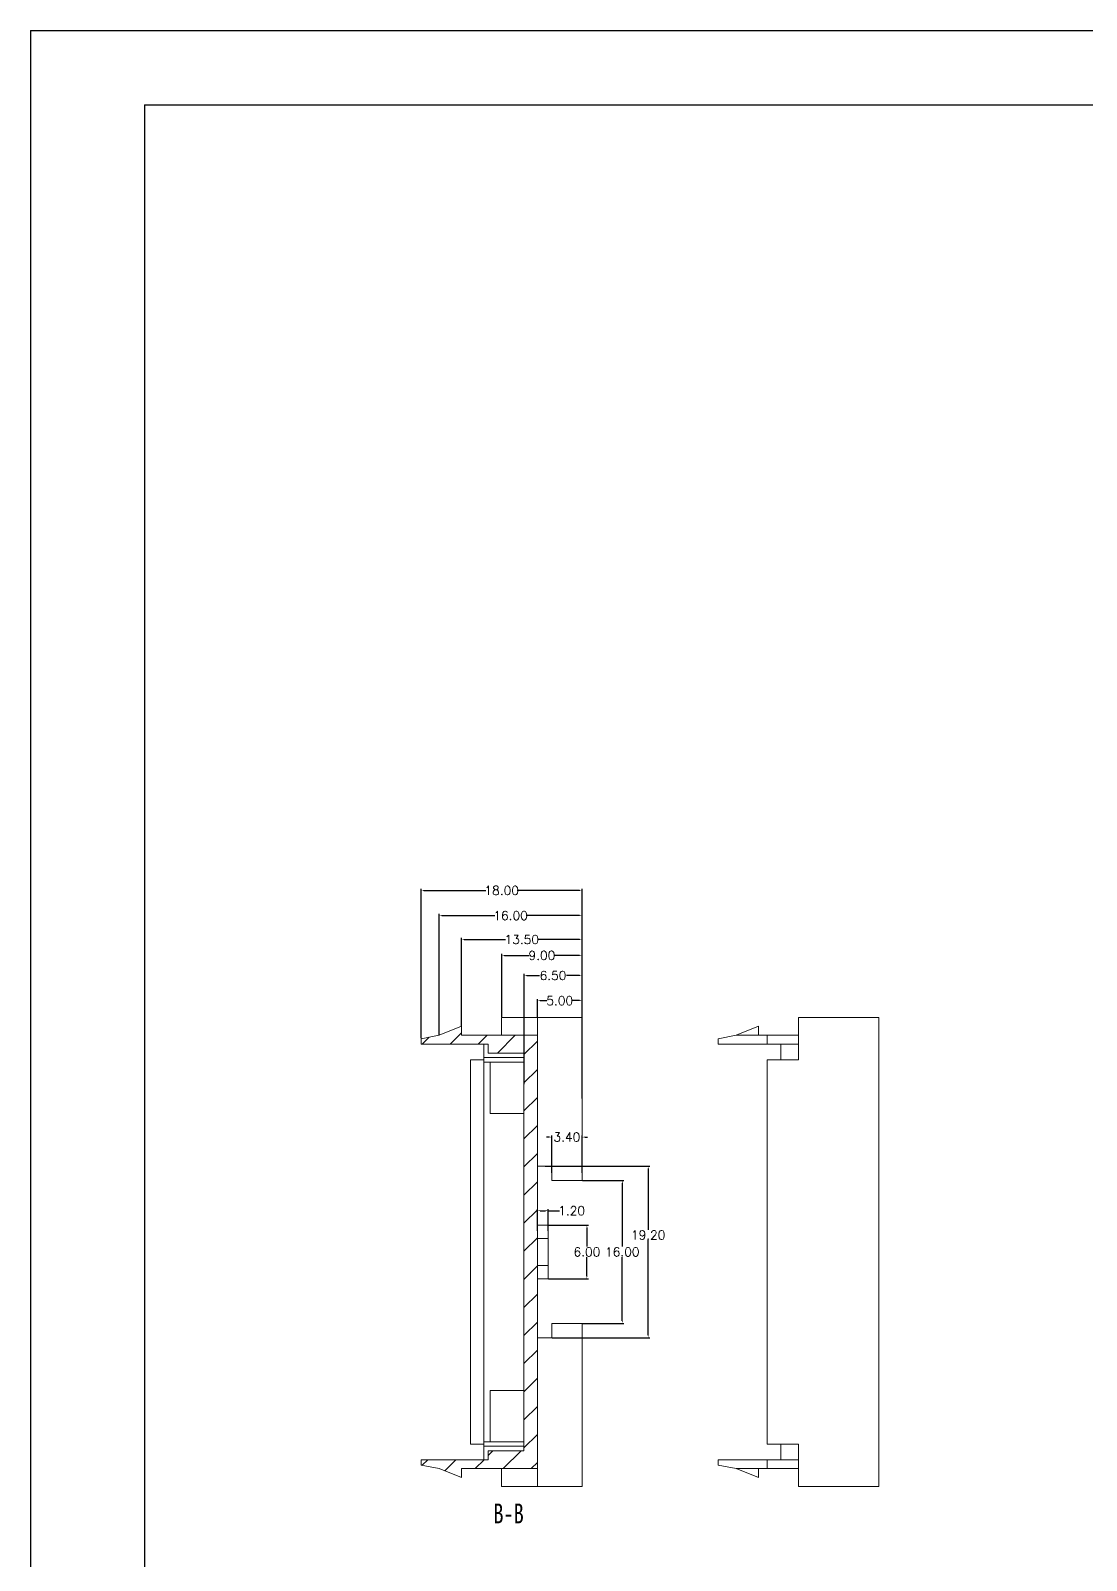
# Model space of a CAD drawing. Header units: inches. Extents: x 3379 to 5125, y 1126 to 1474.
# Drawn here: x 3928.6 to 4046.8, y 1302.8 to 1474 of the extents above; entities that cross this region are included whole.
import ezdxf

# ---------------------------------------------------------------- set-up
doc = ezdxf.new("R2010")
doc.units = ezdxf.units.IN
doc.header["$LTSCALE"] = 15
doc.styles.add('SLDTEXTSTYLE0', font='TXT', dxfattribs={"width": 0.75})
doc.styles.get("Standard").update_dxf_attribs({"font": 'txt', "bigfont": 'gbcbig.shx'})
doc.dimstyles.new('1.5', dxfattribs={"dimtxt": 1, "dimasz": 0.3, "dimexe": 0.18, "dimexo": 0.0625, "dimgap": 0.09, "dimtad": 0, "dimtih": 1, "dimtoh": 1, "dimzin": 0, "dimdsep": 46, "dimtxsty": 'Standard', "dimcen": 0, "dimadec": 0, "dimazin": 2, "dimtfac": 1, "dimtofl": 0, "dimtmove": 0, "dimatfit": 3, "dimfxl": 1, "dimtolj": 1, "dimtzin": 0, "dimarcsym": 0})

# ---------------------------------------------------------------- blocks, each defined once
blk = doc.blocks.new('*D201')
at = {"color": 0, "lineweight": -2}
for p, q in [((3985.38, 1363.65), (3985.38, 1365.64)), ((3985.68, 1365.46), (3986.45, 1365.46)), ((3990.08, 1365.46), (3989.3, 1365.46)), ((3990.38, 1363.65), (3990.38, 1365.64))]:
    blk.add_line(p, q, dxfattribs=at)
at = {"color": 0}
for points in [[(3985.68, 1365.51), (3985.68, 1365.41), (3985.38, 1365.46)], [(3990.08, 1365.51), (3990.08, 1365.41), (3990.38, 1365.46)]]:
    blk.add_solid(points, dxfattribs=at)
at = {"layer": 'Defpoints', "color": 0}
for p in [(3985.38, 1365.46), (3985.38, 1363.59), (3990.38, 1363.59)]:
    blk.add_point(p, dxfattribs=at)
at = {"color": 0, "insert": (3987.88, 1365.46), "char_height": 1, "attachment_point": 5}
blk.add_mtext('\\A1;5.00', dxfattribs=at)
blk = doc.blocks.new('*D202')
at = {"color": 0, "lineweight": -2}
for p, q in [((3981.38, 1363.65), (3981.38, 1370.7)), ((3981.68, 1370.52), (3984.45, 1370.52)), ((3990.08, 1370.52), (3987.3, 1370.52)), ((3990.38, 1361.68), (3990.38, 1370.7))]:
    blk.add_line(p, q, dxfattribs=at)
at = {"color": 0}
for points in [[(3981.68, 1370.57), (3981.68, 1370.47), (3981.38, 1370.52)], [(3990.08, 1370.57), (3990.08, 1370.47), (3990.38, 1370.52)]]:
    blk.add_solid(points, dxfattribs=at)
at = {"layer": 'Defpoints', "color": 0}
for p in [(3981.38, 1370.52), (3981.38, 1363.59), (3990.38, 1361.62)]:
    blk.add_point(p, dxfattribs=at)
at = {"color": 0, "insert": (3985.88, 1370.52), "char_height": 1, "attachment_point": 5}
blk.add_mtext('\\A1;9.00', dxfattribs=at)
blk = doc.blocks.new('*D203')
at = {"color": 0, "lineweight": -2}
for p, q in [((3976.88, 1362.65), (3976.88, 1372.48)), ((3977.18, 1372.3), (3981.79, 1372.3)), ((3990.08, 1372.3), (3985.47, 1372.3)), ((3990.38, 1360.3), (3990.38, 1372.48))]:
    blk.add_line(p, q, dxfattribs=at)
at = {"color": 0}
for points in [[(3977.18, 1372.35), (3977.18, 1372.25), (3976.88, 1372.3)], [(3990.08, 1372.35), (3990.08, 1372.25), (3990.38, 1372.3)]]:
    blk.add_solid(points, dxfattribs=at)
at = {"layer": 'Defpoints', "color": 0}
for p in [(3976.88, 1372.3), (3976.88, 1362.59), (3990.38, 1360.24)]:
    blk.add_point(p, dxfattribs=at)
at = {"color": 0, "insert": (3983.63, 1372.3), "char_height": 1, "attachment_point": 5}
blk.add_mtext('\\A1;13.50', dxfattribs=at)
blk = doc.blocks.new('*D204')
at = {"color": 0, "lineweight": -2}
for p, q in [((3974.38, 1361.65), (3974.38, 1375.16)), ((3974.68, 1374.98), (3980.62, 1374.98)), ((3990.08, 1374.98), (3984.13, 1374.98)), ((3990.38, 1359.29), (3990.38, 1375.16))]:
    blk.add_line(p, q, dxfattribs=at)
at = {"color": 0}
for points in [[(3974.68, 1375.03), (3974.68, 1374.93), (3974.38, 1374.98)], [(3990.08, 1375.03), (3990.08, 1374.93), (3990.38, 1374.98)]]:
    blk.add_solid(points, dxfattribs=at)
at = {"layer": 'Defpoints', "color": 0}
for p in [(3974.38, 1374.98), (3974.38, 1361.59), (3990.38, 1359.23)]:
    blk.add_point(p, dxfattribs=at)
at = {"color": 0, "insert": (3982.38, 1374.98), "char_height": 1, "attachment_point": 5}
blk.add_mtext('\\A1;16.00', dxfattribs=at)
blk = doc.blocks.new('*D205')
at = {"color": 0, "lineweight": -2}
for p, q in [((3972.38, 1361.25), (3972.38, 1377.97)), ((3972.68, 1377.79), (3979.62, 1377.79)), ((3990.08, 1377.79), (3983.13, 1377.79)), ((3990.38, 1357.36), (3990.38, 1377.97))]:
    blk.add_line(p, q, dxfattribs=at)
at = {"color": 0}
for points in [[(3972.68, 1377.84), (3972.68, 1377.74), (3972.38, 1377.79)], [(3990.08, 1377.84), (3990.08, 1377.74), (3990.38, 1377.79)]]:
    blk.add_solid(points, dxfattribs=at)
at = {"layer": 'Defpoints', "color": 0}
for p in [(3972.38, 1377.79), (3972.38, 1361.19), (3990.38, 1357.29)]:
    blk.add_point(p, dxfattribs=at)
at = {"color": 0, "insert": (3981.38, 1377.79), "char_height": 1, "attachment_point": 5}
blk.add_mtext('\\A1;18.00', dxfattribs=at)
blk = doc.blocks.new('*D206')
at = {"color": 0, "lineweight": -2}
for p, q in [((3983.88, 1356.1), (3983.88, 1368.45)), ((3984.18, 1368.27), (3985.62, 1368.27)), ((3990.08, 1368.27), (3988.63, 1368.27)), ((3990.38, 1354.52), (3990.38, 1368.45))]:
    blk.add_line(p, q, dxfattribs=at)
at = {"color": 0}
for points in [[(3984.18, 1368.32), (3984.18, 1368.22), (3983.88, 1368.27)], [(3990.08, 1368.32), (3990.08, 1368.22), (3990.38, 1368.27)]]:
    blk.add_solid(points, dxfattribs=at)
at = {"layer": 'Defpoints', "color": 0}
for p in [(3983.88, 1368.27), (3983.88, 1356.04), (3990.38, 1354.46)]:
    blk.add_point(p, dxfattribs=at)
at = {"color": 0, "insert": (3987.13, 1368.27), "char_height": 1, "attachment_point": 5}
blk.add_mtext('\\A1;6.50', dxfattribs=at)
blk = doc.blocks.new('*D207')
at = {"color": 0, "lineweight": -2}
for p, q in [((3985.38, 1339.7), (3985.38, 1342.13)), ((3985.68, 1341.95), (3986.28, 1341.95)), ((3986.58, 1339.7), (3986.58, 1342.13)), ((3986.58, 1341.95), (3987.87, 1341.95))]:
    blk.add_line(p, q, dxfattribs=at)
at = {"color": 0}
for points in [[(3985.68, 1342), (3985.68, 1341.9), (3985.38, 1341.95)], [(3986.28, 1342), (3986.28, 1341.9), (3986.58, 1341.95)]]:
    blk.add_solid(points, dxfattribs=at)
at = {"layer": 'Defpoints', "color": 0}
for p in [(3986.58, 1341.95), (3985.38, 1339.63), (3986.58, 1339.63)]:
    blk.add_point(p, dxfattribs=at)
at = {"color": 0, "insert": (3989.21, 1341.95), "char_height": 1, "attachment_point": 5}
blk.add_mtext('\\A1;1.20', dxfattribs=at)
blk = doc.blocks.new('*D208')
at = {"color": 0, "lineweight": -2}
for p, q in [((3990.44, 1345.34), (3995.06, 1345.34)), ((3994.88, 1345.04), (3994.88, 1337.93)), ((3994.88, 1329.64), (3994.88, 1336.75)), ((3990.44, 1329.34), (3995.06, 1329.34))]:
    blk.add_line(p, q, dxfattribs=at)
at = {"color": 0}
for points in [[(3994.83, 1345.04), (3994.93, 1345.04), (3994.88, 1345.34)], [(3994.83, 1329.64), (3994.93, 1329.64), (3994.88, 1329.34)]]:
    blk.add_solid(points, dxfattribs=at)
at = {"layer": 'Defpoints', "color": 0}
for p in [(3990.38, 1345.34), (3994.88, 1345.34), (3990.38, 1329.34)]:
    blk.add_point(p, dxfattribs=at)
at = {"color": 0, "insert": (3994.88, 1337.34), "char_height": 1, "attachment_point": 5}
blk.add_mtext('\\A1;16.00', dxfattribs=at)
blk = doc.blocks.new('*D209')
at = {"color": 0, "lineweight": -2}
for p, q in [((3986.24, 1346.94), (3997.96, 1346.94)), ((3997.78, 1346.64), (3997.78, 1339.82)), ((3997.78, 1328.04), (3997.78, 1338.64)), ((3987.04, 1327.74), (3997.96, 1327.74))]:
    blk.add_line(p, q, dxfattribs=at)
at = {"color": 0}
for points in [[(3997.73, 1346.64), (3997.83, 1346.64), (3997.78, 1346.94)], [(3997.73, 1328.04), (3997.83, 1328.04), (3997.78, 1327.74)]]:
    blk.add_solid(points, dxfattribs=at)
at = {"layer": 'Defpoints', "color": 0}
for p in [(3986.18, 1346.94), (3997.78, 1346.94), (3986.98, 1327.74)]:
    blk.add_point(p, dxfattribs=at)
at = {"color": 0, "insert": (3997.78, 1339.23), "char_height": 1, "attachment_point": 5}
blk.add_mtext('\\A1;19.20', dxfattribs=at)
blk = doc.blocks.new('*D210')
at = {"color": 0, "lineweight": -2}
for p, q in [((3986.64, 1340.34), (3991.1, 1340.34)), ((3990.92, 1340.04), (3990.92, 1337.93)), ((3990.92, 1334.64), (3990.92, 1336.75)), ((3986.64, 1334.34), (3991.1, 1334.34))]:
    blk.add_line(p, q, dxfattribs=at)
at = {"color": 0}
for points in [[(3990.87, 1340.04), (3990.97, 1340.04), (3990.92, 1340.34)], [(3990.87, 1334.64), (3990.97, 1334.64), (3990.92, 1334.34)]]:
    blk.add_solid(points, dxfattribs=at)
at = {"layer": 'Defpoints', "color": 0}
for p in [(3986.58, 1340.34), (3990.92, 1340.34), (3986.58, 1334.34)]:
    blk.add_point(p, dxfattribs=at)
at = {"color": 0, "insert": (3990.92, 1337.34), "char_height": 1, "attachment_point": 5}
blk.add_mtext('\\A1;6.00', dxfattribs=at)
blk = doc.blocks.new('*D211')
at = {"color": 0, "lineweight": -2}
for p, q in [((3986.68, 1350.19), (3986.38, 1350.19)), ((3986.98, 1346.2), (3986.98, 1350.37)), ((3990.38, 1346.2), (3990.38, 1350.37)), ((3990.68, 1350.19), (3990.98, 1350.19))]:
    blk.add_line(p, q, dxfattribs=at)
at = {"color": 0}
for points in [[(3986.68, 1350.24), (3986.68, 1350.14), (3986.98, 1350.19)], [(3990.68, 1350.24), (3990.68, 1350.14), (3990.38, 1350.19)]]:
    blk.add_solid(points, dxfattribs=at)
at = {"layer": 'Defpoints', "color": 0}
for p in [(3990.38, 1350.19), (3986.98, 1346.14), (3990.38, 1346.14)]:
    blk.add_point(p, dxfattribs=at)
at = {"color": 0, "insert": (3988.68, 1350.19), "char_height": 1, "attachment_point": 5}
blk.add_mtext('\\A1;3.40', dxfattribs=at)

msp = doc.modelspace()

# ---------------------------------------------------------------- hatches: boundary and pattern name
at = {"linetype": 'Continuous', "lineweight": 0}
h = msp.add_hatch(dxfattribs=at)
h.set_pattern_fill('ANSI31', color=4, scale=0.7, style=0)
h.set_pattern_definition([(45, (-28.3051, 0), (-1.5715448, 1.5715448), [])])
h.paths.add_polyline_path([(3985.377, 1361.585), (3976.877, 1361.585), (3976.877, 1362.585), (3974.377, 1361.585), (3972.377, 1361.185), (3972.377, 1360.585), (3979.877, 1360.585), (3979.877, 1359.585), (3983.877, 1359.585), (3983.877, 1315.085), (3979.877, 1315.085), (3979.877, 1314.085), (3972.377, 1314.085), (3972.377, 1313.485), (3974.377, 1313.085), (3976.877, 1312.085), (3976.877, 1313.085), (3985.377, 1313.085)], flags=0)

# ---------------------------------------------------------------- linework, layer by layer
for p, q in [((3928.649, 1474.021), (4421.336, 1474.021)), ((3928.649, 1474.021), (3928.649, 1125.657)), ((3941.398, 1465.727), (4413.042, 1465.727)), ((3941.398, 1465.727), (3941.398, 1133.951))]:
    msp.add_line(p, q)
at = {"color": 7, "linetype": 'Continuous', "lineweight": 15}
for p, q in [((3981.377, 1363.585), (3981.377, 1361.585)), ((3985.377, 1363.585), (3981.377, 1363.585)), ((3985.377, 1363.585), (3985.377, 1361.585)), ((3985.377, 1363.585), (3990.377, 1363.585)), ((3990.377, 1345.335), (3990.377, 1363.585)), ((4014.614, 1358.835), (4014.614, 1363.585)), ((4014.614, 1363.585), (4023.614, 1363.585)), ((4023.614, 1311.085), (4023.614, 1363.585)), ((3972.377, 1361.185), (3974.377, 1361.585)), ((3972.377, 1361.185), (3972.377, 1360.585)), ((3974.377, 1361.585), (3976.877, 1362.585)), ((3976.877, 1361.585), (3976.877, 1362.585)), ((3976.877, 1361.585), (3985.377, 1361.585)), ((3985.377, 1313.085), (3985.377, 1361.585)), ((4007.614, 1361.585), (4005.614, 1361.185)), ((4005.614, 1361.185), (4005.614, 1360.585)), ((4010.114, 1362.585), (4007.614, 1361.585)), ((4007.614, 1361.585), (4011.114, 1361.585)), ((4010.114, 1362.585), (4010.114, 1361.585)), ((4011.114, 1361.585), (4011.114, 1360.585)), ((4011.114, 1361.585), (4014.614, 1361.585)), ((3979.877, 1360.585), (3972.377, 1360.585)), ((3979.377, 1359.085), (3979.377, 1360.585)), ((3979.877, 1360.585), (3979.877, 1359.585)), ((3979.877, 1359.585), (3983.877, 1359.585)), ((3983.877, 1315.085), (3983.877, 1359.585)), ((4005.614, 1360.585), (4011.114, 1360.585)), ((4011.114, 1360.585), (4014.614, 1360.585)), ((4012.614, 1358.835), (4012.614, 1360.585)), ((3977.877, 1358.835), (3977.877, 1315.835)), ((3977.877, 1358.835), (3979.377, 1358.835)), ((3979.377, 1358.585), (3979.377, 1359.085)), ((3979.377, 1359.085), (3983.877, 1359.085)), ((3979.377, 1358.585), (3983.877, 1358.585)), ((3979.377, 1358.585), (3979.377, 1316.085)), ((3980.077, 1355.835), (3980.077, 1358.585)), ((4011.114, 1315.835), (4011.114, 1358.835)), ((4011.114, 1358.835), (4014.614, 1358.835)), ((3980.077, 1352.835), (3980.077, 1355.835)), ((3980.077, 1352.835), (3983.877, 1352.835)), ((3985.377, 1346.935), (3986.977, 1346.935)), ((3986.977, 1346.935), (3986.977, 1345.335)), ((3986.977, 1345.335), (3990.377, 1345.335)), ((3986.577, 1340.335), (3985.377, 1340.335)), ((3986.577, 1340.335), (3986.577, 1338.835)), ((3986.577, 1338.835), (3985.377, 1338.835)), ((3986.577, 1338.835), (3986.577, 1335.835)), ((3986.577, 1335.835), (3985.377, 1335.835)), ((3986.577, 1335.835), (3986.577, 1334.335)), ((3986.577, 1334.335), (3985.377, 1334.335)), ((3986.977, 1327.735), (3986.977, 1329.335)), ((3986.977, 1329.335), (3990.377, 1329.335)), ((3990.377, 1311.085), (3990.377, 1329.335)), ((3986.977, 1327.735), (3985.377, 1327.735)), ((3983.877, 1321.835), (3980.077, 1321.835)), ((3980.077, 1321.835), (3980.077, 1318.835)), ((3980.077, 1318.835), (3980.077, 1316.085)), ((3977.877, 1315.835), (3979.377, 1315.835)), ((3983.877, 1316.085), (3979.377, 1316.085)), ((3979.377, 1316.085), (3979.377, 1315.585)), ((3979.377, 1315.585), (3983.877, 1315.585)), ((3979.377, 1315.585), (3979.377, 1314.085)), ((3979.877, 1315.085), (3979.877, 1314.085)), ((3983.877, 1315.085), (3979.877, 1315.085)), ((4011.114, 1315.835), (4014.614, 1315.835)), ((4012.614, 1314.085), (4012.614, 1315.835)), ((4014.614, 1311.085), (4014.614, 1315.835)), ((3972.377, 1313.485), (3972.377, 1314.085)), ((3979.877, 1314.085), (3972.377, 1314.085)), ((3974.377, 1313.085), (3972.377, 1313.485)), ((4005.614, 1314.085), (4005.614, 1313.485)), ((4005.614, 1314.085), (4011.114, 1314.085)), ((4005.614, 1313.485), (4007.614, 1313.085)), ((4011.114, 1313.085), (4011.114, 1314.085)), ((4011.114, 1314.085), (4014.614, 1314.085)), ((3976.877, 1312.085), (3974.377, 1313.085)), ((3976.877, 1313.085), (3985.377, 1313.085)), ((3976.877, 1312.085), (3976.877, 1313.085)), ((3981.377, 1313.085), (3981.377, 1311.085)), ((3985.377, 1313.085), (3985.377, 1311.085)), ((4011.114, 1313.085), (4007.614, 1313.085)), ((4007.614, 1313.085), (4010.114, 1312.085)), ((4010.114, 1312.085), (4010.114, 1313.085)), ((4011.114, 1313.085), (4014.614, 1313.085)), ((3985.377, 1311.085), (3981.377, 1311.085)), ((3985.377, 1311.085), (3990.377, 1311.085)), ((4014.614, 1311.085), (4023.614, 1311.085))]:
    msp.add_line(p, q, dxfattribs=at)

# ---------------------------------------------------------------- texts
at = {"color": 7, "linetype": 'Continuous', "insert": (3980.454, 1309.179), "char_height": 2.2225, "attachment_point": 1, "style": 'SLDTEXTSTYLE0'}
msp.add_mtext('B-B', dxfattribs=at)

# ---------------------------------------------------------------- dimensions: what is measured, and where the dimension line sits
for base, p1, p2, picture, middle in [((3972.377, 1377.794), (3990.377, 1357.295), (3972.377, 1361.185), '*D205', (3981.377, 1377.794)), ((3974.377, 1374.978), (3990.377, 1359.232), (3974.377, 1361.585), '*D204', (3982.377, 1374.978)), ((3976.877, 1372.303), (3990.377, 1360.241), (3976.877, 1362.585), '*D203', (3983.627, 1372.303)), ((3981.377, 1370.519), (3990.377, 1361.616), (3981.377, 1363.585), '*D202', (3985.877, 1370.519)), ((3985.377, 1365.465), (3990.377, 1363.585), (3985.377, 1363.585), '*D201', (3987.877, 1365.465)), ((3990.377, 1350.186), (3986.977, 1346.135), (3990.377, 1346.135), '*D211', (3988.677, 1350.186))]:
    dim = msp.add_linear_dim(base=base, p1=p1, p2=p2, dimstyle='1.5')
    dim.commit()
    dim.dimension.update_dxf_attribs({"geometry": picture, "text_midpoint": middle})
for base, p1, p2, picture, middle in [((3983.877, 1368.269), (3990.377, 1354.46), (3983.877, 1356.036), '*D206', (3987.127, 1368.269)), ((3986.577, 1341.946), (3985.377, 1339.634), (3986.577, 1339.634), '*D207', (3989.205, 1341.946))]:
    dim = msp.add_linear_dim(base=base, p1=p1, p2=p2, dimstyle='1.5')
    dim.commit()
    dim.dimension.update_dxf_attribs({"geometry": picture, "text_midpoint": middle, "dimtype": 160})
dim = msp.add_linear_dim(base=(3997.785, 1346.935), p1=(3986.977, 1327.735), p2=(3986.177, 1346.935), angle=90, dimstyle='1.5')
dim.commit()
dim.dimension.update_dxf_attribs({"geometry": '*D209', "text_midpoint": (3997.785, 1339.227), "dimtype": 160})
for base, p1, p2, picture, middle in [((3994.877, 1345.335), (3990.377, 1329.335), (3990.377, 1345.335), '*D208', (3994.877, 1337.335)), ((3990.918, 1340.335), (3986.577, 1334.335), (3986.577, 1340.335), '*D210', (3990.918, 1337.335))]:
    dim = msp.add_linear_dim(base=base, p1=p1, p2=p2, angle=90, dimstyle='1.5')
    dim.commit()
    dim.dimension.update_dxf_attribs({"geometry": picture, "text_midpoint": middle})

doc.saveas('drawing.dxf')
